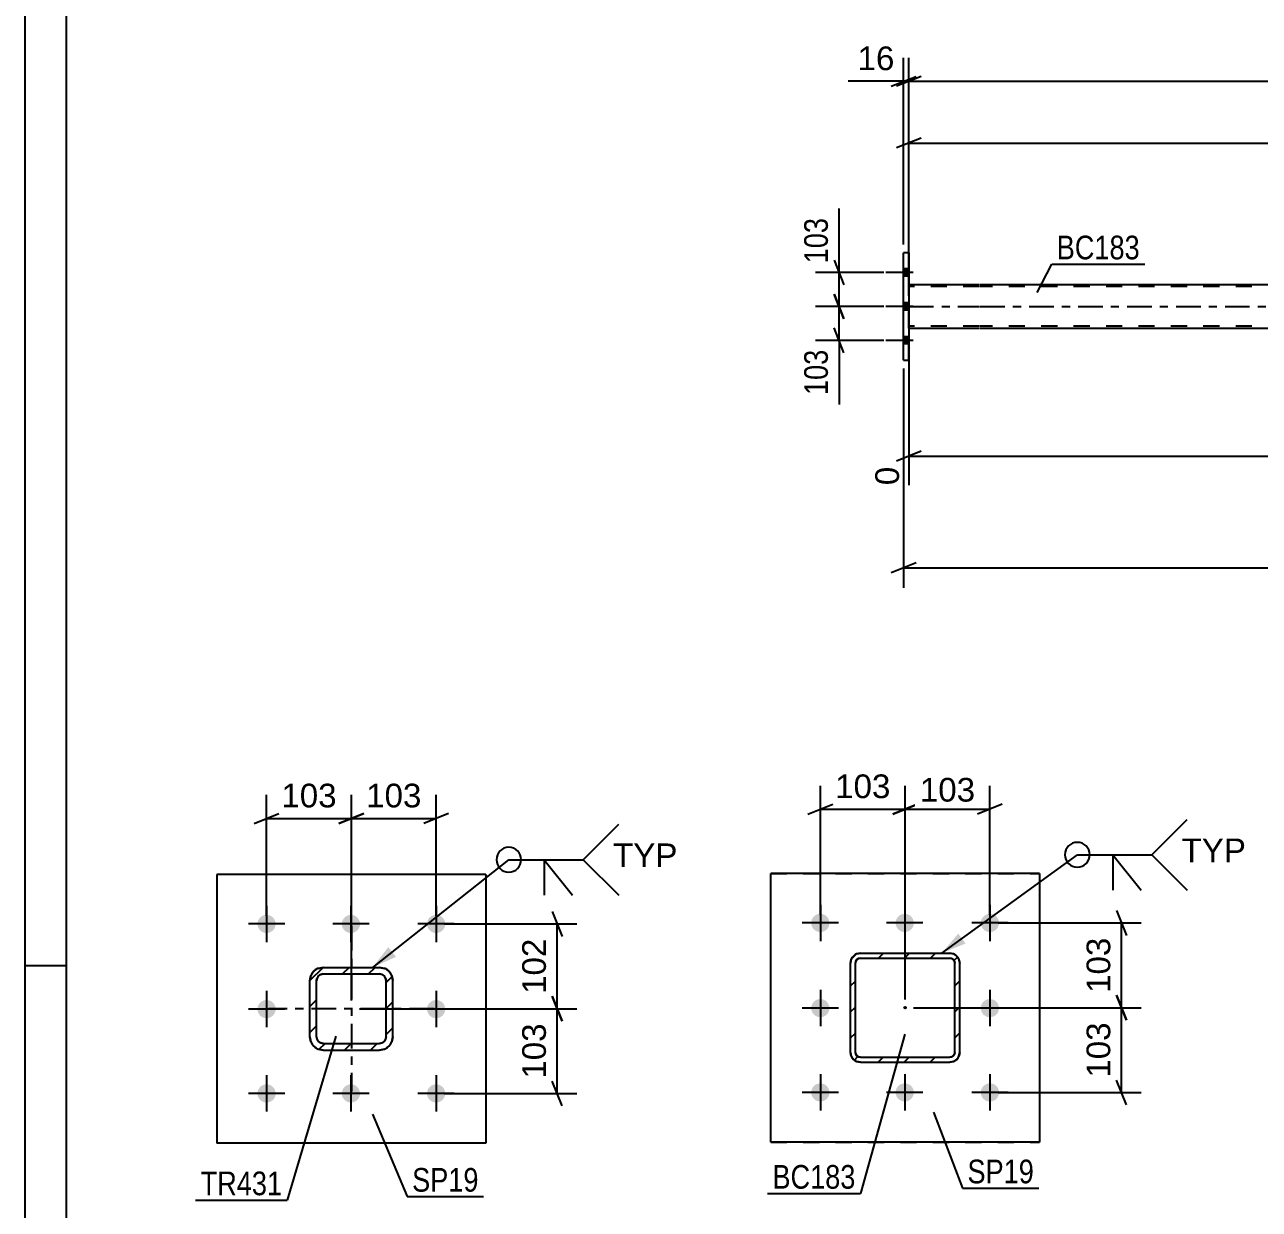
# Model space of a CAD drawing. Header units: millimetres. Extents: x 0 to 841, y 0 to 594.
# Drawn here: x 0 to 149.3, y 119.5 to 262.8 of the extents above; entities that cross this region are included whole.
import ezdxf

# ---------------------------------------------------------------- set-up
doc = ezdxf.new("R2010")
doc.units = ezdxf.units.MM
doc.linetypes.add('DXK_LINE_DOT2', pattern=[3.9198, 1.9599, -1.9599])
doc.linetypes.add('DXK_LINE_DOT3', pattern=[5.9187, 2.979, -0.9799, 0.9799, -0.9799])
doc.styles.add('Arial', font='ARIAL.TTF', dxfattribs={"height": 0.2})
doc.styles.add('Arial Narrow', font='ARIALN.TTF', dxfattribs={"height": 0.2})

# ---------------------------------------------------------------- blocks, each defined once
blk = doc.blocks.new('Unknown-317311778-1113')
at = {"color": 5, "linetype": 'Continuous'}
for p, q in [((0, 594), (0, 0)), ((5, 589), (5, 5)), ((5, 149), (0, 149))]:
    blk.add_line(p, q, dxfattribs=at)
blk = doc.blocks.new('Bolt-317311778-4265 - 4224')
at = {"linetype": 'Continuous'}
for points in [[(106.26, 233.29), (106.26, 232.41), (106.9, 232.41), (106.9, 233.29)], [(106.26, 233.29), (106.26, 232.41), (106.9, 232.41), (106.9, 233.29)], [(106.26, 233.29), (106.26, 232.41), (106.9, 232.41), (106.9, 233.29)], [(106.26, 229.17), (106.26, 228.29), (106.9, 228.29), (106.9, 229.17)], [(106.26, 229.17), (106.26, 228.29), (106.9, 228.29), (106.9, 229.17)], [(106.26, 225.09), (106.26, 224.21), (106.9, 224.21), (106.9, 225.09)], [(106.26, 225.09), (106.26, 224.21), (106.9, 224.21), (106.9, 225.09)], [(106.26, 225.09), (106.26, 224.21), (106.9, 224.21), (106.9, 225.09)]]:
    blk.add_hatch(color=1, dxfattribs=at).paths.add_polyline_path(points)
at = {"color": 1, "linetype": 'Continuous'}
for p, q in [((107.42, 232.85), (104.1, 232.85)), ((107.42, 232.85), (104.1, 232.85)), ((107.42, 232.85), (104.1, 232.85)), ((106.9, 233.29), (106.26, 233.29)), ((106.9, 233.29), (106.26, 233.29)), ((106.9, 233.29), (106.26, 233.29)), ((106.9, 232.41), (106.26, 232.41)), ((106.9, 232.41), (106.26, 232.41)), ((106.9, 232.41), (106.26, 232.41)), ((107.42, 228.73), (104.1, 228.73)), ((107.42, 228.73), (104.1, 228.73)), ((106.9, 229.17), (106.26, 229.17)), ((106.9, 229.17), (106.26, 229.17)), ((106.9, 228.29), (106.26, 228.29)), ((106.9, 228.29), (106.26, 228.29)), ((107.42, 224.65), (104.1, 224.65)), ((107.42, 224.65), (104.1, 224.65)), ((107.42, 224.65), (104.1, 224.65)), ((106.9, 225.09), (106.26, 225.09)), ((106.9, 225.09), (106.26, 225.09)), ((106.9, 225.09), (106.26, 225.09)), ((106.9, 224.21), (106.26, 224.21)), ((106.9, 224.21), (106.26, 224.21)), ((106.9, 224.21), (106.26, 224.21))]:
    blk.add_line(p, q, dxfattribs=at)
blk = doc.blocks.new('Part-317311778-4478 - 4224')
at = {"color": 2, "linetype": 'Continuous'}
for p, q in [((106.9, 231.39), (115.42, 231.39)), ((115.52, 231.39), (689.3, 231.39)), ((106.9, 226.11), (115.42, 226.11)), ((115.52, 226.11), (251.51, 226.11))]:
    blk.add_line(p, q, dxfattribs=at)
at = {"color": 7, "linetype": 'DXK_LINE_DOT2'}
for p, q in [((106.9, 231.39), (106.9, 226.11)), ((106.9, 226.11), (106.9, 231.39)), ((106.9, 231.39), (106.9, 231.39)), ((115.42, 231.15), (106.9, 231.15)), ((689.3, 231.15), (115.52, 231.15)), ((115.42, 226.35), (106.9, 226.35)), ((106.9, 226.11), (106.9, 226.11)), ((106.9, 226.11), (106.9, 226.11)), ((689.3, 226.35), (115.52, 226.35))]:
    blk.add_line(p, q, dxfattribs=at)
at = {"color": 7, "linetype": 'DXK_LINE_DOT3'}
for p, q in [((106.9, 228.75), (115.42, 228.75)), ((115.52, 228.75), (689.3, 228.75))]:
    blk.add_line(p, q, dxfattribs=at)
blk = doc.blocks.new('Part-317311778-4275 - 4224')
at = {"color": 2, "linetype": 'Continuous'}
for p, q in [((106.26, 235.25), (106.26, 235.25)), ((106.26, 222.25), (106.26, 235.25)), ((106.9, 235.25), (106.26, 235.25)), ((106.9, 235.25), (106.9, 235.25)), ((106.9, 235.25), (106.9, 222.25)), ((106.26, 222.25), (106.26, 222.25)), ((106.26, 222.25), (106.9, 222.25)), ((106.9, 222.25), (106.9, 222.25))]:
    blk.add_line(p, q, dxfattribs=at)
at = {"color": 7, "linetype": 'DXK_LINE_DOT2'}
for p, q in [((106.26, 222.25), (106.26, 235.25)), ((106.9, 222.25), (106.9, 235.25))]:
    blk.add_line(p, q, dxfattribs=at)
blk = doc.blocks.new('Part-317311778-4772 - 4762')
at = {"linetype": 'Continuous'}
h = blk.add_hatch(dxfattribs=at)
h.set_pattern_fill('', scale=0.7, style=0, pattern_type=0)
h.set_pattern_definition([(45, (36.0931, 148.8093), (-1.57154, 1.57154), [])])
h.paths.add_polyline_path([(42.89, 148.81), (36.09, 148.81), (35.48, 148.69), (34.96, 148.34), (34.61, 147.82), (34.49, 147.21), (34.49, 140.41), (34.61, 139.8), (34.96, 139.28), (35.48, 138.93), (36.09, 138.81), (42.89, 138.81), (43.51, 138.93), (44.02, 139.28), (44.37, 139.8), (44.49, 140.41), (44.49, 147.21), (44.37, 147.82), (44.02, 148.34), (43.51, 148.69)])
h.paths.add_polyline_path([(43.63, 147.52), (43.69, 147.21), (43.69, 140.41), (43.63, 140.1), (43.46, 139.84), (43.2, 139.67), (42.89, 139.61), (36.09, 139.61), (35.79, 139.67), (35.53, 139.84), (35.35, 140.1), (35.29, 140.41), (35.29, 147.21), (35.35, 147.52), (35.53, 147.78), (35.79, 147.95), (36.09, 148.01), (42.89, 148.01), (43.2, 147.95), (43.46, 147.78)])
at = {"color": 7, "linetype": 'DXK_LINE_DOT3'}
for p, q in [((39.49, 153.81), (39.49, 133.81)), ((49.49, 143.81), (29.49, 143.81))]:
    blk.add_line(p, q, dxfattribs=at)
at = {"color": 7, "linetype": 'DXK_LINE_DOT2'}
for p, q in [((34.49, 147.21), (34.61, 147.82)), ((35.48, 148.69), (36.09, 148.81)), ((36.09, 148.01), (35.79, 147.95)), ((36.09, 148.81), (42.89, 148.81)), ((36.09, 148.01), (42.89, 148.01)), ((42.89, 148.81), (43.51, 148.69)), ((43.2, 147.95), (42.89, 148.01)), ((44.37, 147.82), (44.49, 147.21)), ((34.49, 140.41), (34.49, 147.21)), ((35.35, 147.52), (35.29, 147.21)), ((35.29, 140.41), (35.29, 147.21)), ((43.69, 147.21), (43.63, 147.52)), ((43.69, 140.41), (43.69, 147.21)), ((44.49, 140.41), (44.49, 147.21)), ((34.61, 139.8), (34.49, 140.41)), ((35.29, 140.41), (35.35, 140.1)), ((43.63, 140.1), (43.69, 140.41)), ((44.49, 140.41), (44.37, 139.8)), ((36.09, 138.81), (35.48, 138.93)), ((35.79, 139.67), (36.09, 139.61)), ((36.09, 139.61), (42.89, 139.61)), ((42.89, 139.61), (43.2, 139.67)), ((43.51, 138.93), (42.89, 138.81)), ((36.09, 138.81), (42.89, 138.81))]:
    blk.add_line(p, q, dxfattribs=at)
at = {"color": 2, "linetype": 'Continuous'}
for p, q in [((34.61, 147.82), (34.49, 147.21)), ((36.09, 148.81), (35.48, 148.69)), ((35.79, 147.95), (36.09, 148.01)), ((36.09, 148.81), (42.89, 148.81)), ((36.09, 148.01), (42.89, 148.01)), ((43.51, 148.69), (42.89, 148.81)), ((42.89, 148.01), (43.2, 147.95)), ((44.49, 147.21), (44.37, 147.82)), ((34.49, 140.41), (34.49, 147.21)), ((35.29, 147.21), (35.35, 147.52)), ((35.29, 140.41), (35.29, 147.21)), ((43.63, 147.52), (43.69, 147.21)), ((43.69, 140.41), (43.69, 147.21)), ((44.49, 140.41), (44.49, 147.21)), ((34.49, 140.41), (34.61, 139.8)), ((35.35, 140.1), (35.29, 140.41)), ((43.69, 140.41), (43.63, 140.1)), ((44.37, 139.8), (44.49, 140.41)), ((35.48, 138.93), (36.09, 138.81)), ((36.09, 139.61), (35.79, 139.67)), ((36.09, 139.61), (42.89, 139.61)), ((43.2, 139.67), (42.89, 139.61)), ((42.89, 138.81), (43.51, 138.93)), ((36.09, 138.81), (42.89, 138.81))]:
    blk.add_line(p, q, dxfattribs=at)
at = {"color": 7, "linetype": 'DXK_LINE_DOT2'}
for centre, radius, start, end in [((36.09, 147.21), 1.6, 112.5, 157.5), ((36.09, 147.21), 0.8, 112.5, 157.5), ((42.89, 147.21), 0.8, 22.5, 67.5), ((42.89, 147.21), 1.6, 22.5, 67.5), ((36.09, 140.41), 1.6, 202.5, 247.5), ((36.09, 140.41), 0.8, 202.5, 247.5), ((42.89, 140.41), 0.8, 292.5, 337.5), ((42.89, 140.41), 1.6, 292.5, 337.5)]:
    blk.add_arc(centre, radius, start, end, dxfattribs=at)
at = {"color": 2, "linetype": 'Continuous'}
for centre, radius, start, end in [((36.09, 147.21), 1.6, 112.5, 157.5), ((36.09, 147.21), 0.8, 112.5, 157.5), ((42.89, 147.21), 0.8, 22.5, 67.5), ((42.89, 147.21), 1.6, 22.5, 67.5), ((36.09, 140.41), 1.6, 202.5, 247.5), ((36.09, 140.41), 0.8, 202.5, 247.5), ((42.89, 140.41), 0.8, 292.5, 337.5), ((42.89, 140.41), 1.6, 292.5, 337.5)]:
    blk.add_arc(centre, radius, start, end, dxfattribs=at)
blk = doc.blocks.new('Bolt-317311778-4776 - 4762')
at = {"linetype": 'Continuous'}
for points in [[(30.34, 154.06, -1), (28.14, 154.06, -1)], [(40.54, 154.06, -1), (38.34, 154.06, -1)], [(50.84, 154.06, -1), (48.64, 154.06, -1)], [(30.34, 143.76, -1), (28.14, 143.76, -1)], [(50.84, 143.76, -1), (48.64, 143.76, -1)], [(30.34, 133.56, -1), (28.14, 133.56, -1)], [(40.54, 133.56, -1), (38.34, 133.56, -1)], [(50.84, 133.56, -1), (48.64, 133.56, -1)]]:
    blk.add_hatch(color=1, dxfattribs=at).paths.add_polyline_path(points)
at = {"color": 1, "linetype": 'Continuous'}
for p, q in [((29.24, 156.26), (29.24, 151.86)), ((39.44, 156.26), (39.44, 151.86)), ((49.74, 156.26), (49.74, 151.86)), ((31.44, 154.06), (27.04, 154.06)), ((41.64, 154.06), (37.24, 154.06)), ((51.94, 154.06), (47.54, 154.06)), ((29.24, 145.96), (29.24, 141.56)), ((49.74, 145.96), (49.74, 141.56)), ((31.44, 143.76), (27.04, 143.76)), ((51.94, 143.76), (47.54, 143.76)), ((29.24, 135.76), (29.24, 131.36)), ((39.44, 135.76), (39.44, 131.36)), ((49.74, 135.76), (49.74, 131.36)), ((31.44, 133.56), (27.04, 133.56)), ((41.64, 133.56), (37.24, 133.56)), ((51.94, 133.56), (47.54, 133.56))]:
    blk.add_line(p, q, dxfattribs=at)
blk = doc.blocks.new('Part-317311778-4858 - 4762')
at = {"color": 2, "linetype": 'Continuous'}
for p, q in [((55.74, 160.06), (23.24, 160.06)), ((23.24, 160.06), (23.24, 127.56)), ((55.74, 160.06), (55.74, 127.56)), ((55.74, 127.56), (23.24, 127.56))]:
    blk.add_line(p, q, dxfattribs=at)
blk = doc.blocks.new('Part-317311778-5072 - 5024')
at = {"color": 2, "linetype": 'Continuous'}
for p, q in [((122.69, 160.18), (90.19, 160.18)), ((90.19, 127.68), (90.19, 160.18)), ((122.69, 160.18), (122.69, 127.68)), ((122.69, 127.68), (90.19, 127.68))]:
    blk.add_line(p, q, dxfattribs=at)
at = {"color": 7, "linetype": 'DXK_LINE_DOT2'}
for p, q in [((90.19, 160.18), (122.69, 160.18)), ((90.19, 127.68), (122.69, 127.68))]:
    blk.add_line(p, q, dxfattribs=at)
blk = doc.blocks.new('Bolt-317311778-5128 - 5024')
at = {"linetype": 'Continuous'}
for points in [[(97.29, 154.18, -1), (95.09, 154.18, -1)], [(107.49, 154.18, -1), (105.29, 154.18, -1)], [(117.79, 154.18, -1), (115.59, 154.18, -1)], [(97.29, 143.88, -1), (95.09, 143.88, -1)], [(117.79, 143.88, -1), (115.59, 143.88, -1)], [(97.29, 133.68, -1), (95.09, 133.68, -1)], [(107.49, 133.68, -1), (105.29, 133.68, -1)], [(117.79, 133.68, -1), (115.59, 133.68, -1)]]:
    blk.add_hatch(color=1, dxfattribs=at).paths.add_polyline_path(points)
at = {"color": 1, "linetype": 'Continuous'}
for p, q in [((96.19, 156.38), (96.19, 151.98)), ((106.39, 156.38), (106.39, 151.98)), ((116.69, 156.38), (116.69, 151.98)), ((98.39, 154.18), (93.99, 154.18)), ((108.59, 154.18), (104.19, 154.18)), ((118.89, 154.18), (114.49, 154.18)), ((96.19, 146.08), (96.19, 141.68)), ((116.69, 146.08), (116.69, 141.68)), ((98.39, 143.88), (93.99, 143.88)), ((118.89, 143.88), (114.49, 143.88)), ((96.19, 135.88), (96.19, 131.48)), ((106.39, 135.88), (106.39, 131.48)), ((116.69, 135.88), (116.69, 131.48)), ((98.39, 133.68), (93.99, 133.68)), ((108.59, 133.68), (104.19, 133.68)), ((118.89, 133.68), (114.49, 133.68))]:
    blk.add_line(p, q, dxfattribs=at)
blk = doc.blocks.new('Part-317311778-5199 - 5024')
at = {"linetype": 'Continuous'}
h = blk.add_hatch(dxfattribs=at)
h.set_pattern_fill('', scale=0.7, style=0, pattern_type=0)
h.set_pattern_definition([(45, (100.5808, 150.4404), (-1.57154, 1.57154), [])])
h.paths.add_polyline_path([(101.04, 150.53), (100.58, 150.44), (100.19, 150.18), (99.93, 149.79), (99.84, 149.33), (99.84, 138.53), (99.93, 138.07), (100.19, 137.68), (100.58, 137.42), (101.04, 137.33), (111.84, 137.33), (112.3, 137.42), (112.69, 137.68), (112.95, 138.07), (113.04, 138.53), (113.04, 149.33), (112.95, 149.79), (112.69, 150.18), (112.3, 150.44), (111.84, 150.53)])
h.paths.add_polyline_path([(111.84, 149.93), (112.07, 149.89), (112.26, 149.76), (112.39, 149.56), (112.44, 149.33), (112.44, 138.53), (112.39, 138.3), (112.26, 138.11), (112.07, 137.98), (111.84, 137.93), (101.04, 137.93), (100.81, 137.98), (100.62, 138.11), (100.49, 138.3), (100.44, 138.53), (100.44, 149.33), (100.49, 149.56), (100.62, 149.76), (100.81, 149.89), (101.04, 149.93)])
blk.add_hatch(color=246, dxfattribs=at).paths.add_polyline_path([(106.44, 143.83, -1), (106.44, 144.03, -1)])
at = {"color": 7, "linetype": 'DXK_LINE_DOT2'}
for p, q in [((99.84, 149.33), (99.93, 149.79)), ((99.84, 138.53), (99.84, 149.33)), ((100.49, 149.56), (100.44, 149.33)), ((100.44, 138.53), (100.44, 149.33)), ((100.62, 149.76), (100.49, 149.56)), ((100.58, 150.44), (101.04, 150.53)), ((100.81, 149.89), (100.62, 149.76)), ((101.04, 149.93), (100.81, 149.89)), ((101.04, 150.53), (111.84, 150.53)), ((101.04, 149.93), (111.84, 149.93)), ((111.84, 150.53), (112.3, 150.44)), ((112.07, 149.89), (111.84, 149.93)), ((112.26, 149.76), (112.07, 149.89)), ((112.39, 149.56), (112.26, 149.76)), ((112.44, 149.33), (112.39, 149.56)), ((112.44, 138.53), (112.44, 149.33)), ((112.95, 149.79), (113.04, 149.33)), ((113.04, 138.53), (113.04, 149.33)), ((99.93, 138.07), (99.84, 138.53)), ((100.44, 138.53), (100.49, 138.3)), ((100.49, 138.3), (100.62, 138.11)), ((101.04, 137.33), (100.58, 137.42)), ((100.62, 138.11), (100.81, 137.98)), ((100.81, 137.98), (101.04, 137.93)), ((101.04, 137.93), (111.84, 137.93)), ((101.04, 137.33), (111.84, 137.33)), ((111.84, 137.93), (112.07, 137.98)), ((112.3, 137.42), (111.84, 137.33)), ((112.07, 137.98), (112.26, 138.11)), ((112.26, 138.11), (112.39, 138.3)), ((112.39, 138.3), (112.44, 138.53)), ((113.04, 138.53), (112.95, 138.07))]:
    blk.add_line(p, q, dxfattribs=at)
at = {"color": 2, "linetype": 'Continuous'}
for p, q in [((99.93, 149.79), (99.84, 149.33)), ((99.84, 149.33), (99.84, 149.33)), ((99.84, 138.53), (99.84, 149.33)), ((100.44, 149.33), (100.49, 149.56)), ((100.44, 149.33), (100.44, 149.33)), ((100.44, 138.53), (100.44, 149.33)), ((100.49, 149.56), (100.62, 149.76)), ((101.04, 150.53), (100.58, 150.44)), ((100.62, 149.76), (100.81, 149.89)), ((100.81, 149.89), (101.04, 149.93)), ((101.04, 150.53), (101.04, 150.53)), ((101.04, 150.53), (111.84, 150.53)), ((101.04, 149.93), (101.04, 149.93)), ((101.04, 149.93), (111.84, 149.93)), ((111.84, 150.53), (111.84, 150.53)), ((112.3, 150.44), (111.84, 150.53)), ((111.84, 149.93), (111.84, 149.93)), ((111.84, 149.93), (112.07, 149.89)), ((112.07, 149.89), (112.26, 149.76)), ((112.26, 149.76), (112.39, 149.56)), ((112.39, 149.56), (112.44, 149.33)), ((112.44, 149.33), (112.44, 149.33)), ((112.44, 138.53), (112.44, 149.33)), ((113.04, 149.33), (112.95, 149.79)), ((113.04, 149.33), (113.04, 149.33)), ((113.04, 138.53), (113.04, 149.33)), ((99.84, 138.53), (99.84, 138.53)), ((99.84, 138.53), (99.93, 138.07)), ((100.44, 138.53), (100.44, 138.53)), ((100.49, 138.3), (100.44, 138.53)), ((100.62, 138.11), (100.49, 138.3)), ((100.58, 137.42), (101.04, 137.33)), ((100.81, 137.98), (100.62, 138.11)), ((101.04, 137.93), (100.81, 137.98)), ((101.04, 137.93), (101.04, 137.93)), ((101.04, 137.93), (111.84, 137.93)), ((101.04, 137.33), (101.04, 137.33)), ((101.04, 137.33), (111.84, 137.33)), ((112.07, 137.98), (111.84, 137.93)), ((111.84, 137.93), (111.84, 137.93)), ((111.84, 137.33), (112.3, 137.42)), ((111.84, 137.33), (111.84, 137.33)), ((112.26, 138.11), (112.07, 137.98)), ((112.39, 138.3), (112.26, 138.11)), ((112.44, 138.53), (112.39, 138.3)), ((112.44, 138.53), (112.44, 138.53)), ((112.95, 138.07), (113.04, 138.53)), ((113.04, 138.53), (113.04, 138.53))]:
    blk.add_line(p, q, dxfattribs=at)
at = {"color": 7, "linetype": 'DXK_LINE_DOT3'}
blk.add_line((106.44, 143.93), (106.44, 143.93), dxfattribs=at)
at = {"color": 246, "linetype": 'DXK_LINE_DOT2'}
blk.add_line((106.44, 143.93), (106.44, 143.93), dxfattribs=at)
at = {"color": 246, "linetype": 'Continuous'}
blk.add_circle((106.44, 143.93), 0.1, dxfattribs=at)
at = {"color": 7, "linetype": 'DXK_LINE_DOT2'}
for centre, start, end in [((101.04, 149.33), 112.5, 157.5), ((111.84, 149.33), 22.5, 67.5), ((101.04, 138.53), 202.5, 247.5), ((111.84, 138.53), 292.5, 337.5)]:
    blk.add_arc(centre, 1.2, start, end, dxfattribs=at)
at = {"color": 2, "linetype": 'Continuous'}
for centre, start, end in [((101.04, 149.33), 112.5, 157.5), ((111.84, 149.33), 22.5, 67.5), ((101.04, 138.53), 202.5, 247.5), ((111.84, 138.53), 292.5, 337.5)]:
    blk.add_arc(centre, 1.2, start, end, dxfattribs=at)
blk = doc.blocks.new('StraightDimension-317311778-4521 - 4224')
at = {"color": 7, "linetype": 'Continuous'}
for p, q in [((97.85, 230.25), (99.05, 227.25)), ((103.86, 228.75), (95.6, 228.75)), ((98.45, 224.65), (98.45, 228.75)), ((99.05, 223.15), (97.85, 226.15)), ((103.86, 224.65), (95.6, 224.65)), ((98.45, 224.65), (98.45, 216.91)), ((98.45, 224.65), (98.45, 216.91))]:
    blk.add_line(p, q, dxfattribs=at)
at = {"color": 0}
blk.add_wipeout([(97.7, 224.12), (93.5, 224.12), (93.5, 217.44), (97.7, 217.44)], dxfattribs=at)
at = {"color": 3, "style": 'Arial Narrow'}
blk.add_text('103', height=2.863, rotation=90.0002, dxfattribs=at).set_placement((97.1, 218.04))
blk = doc.blocks.new('StraightDimension-317311778-4531 - 4224')
at = {"color": 7, "linetype": 'Continuous'}
for p, q in [((98.45, 232.85), (98.45, 240.58)), ((98.45, 232.85), (98.45, 240.58)), ((97.85, 234.35), (99.05, 231.35)), ((103.86, 232.85), (95.6, 232.85)), ((98.45, 228.75), (98.45, 232.85)), ((99.05, 227.25), (97.85, 230.25)), ((103.86, 228.75), (95.6, 228.75))]:
    blk.add_line(p, q, dxfattribs=at)
at = {"color": 0}
blk.add_wipeout([(97.7, 240.06), (93.5, 240.06), (93.5, 233.37), (97.7, 233.37)], dxfattribs=at)
at = {"color": 3, "style": 'Arial Narrow'}
blk.add_text('103', height=2.863, rotation=90.0002, dxfattribs=at).set_placement((97.1, 233.97))
blk = doc.blocks.new('StraightDimension-317311778-4542 - 4224')
at = {"color": 7, "linetype": 'Continuous'}
for p, q in [((106.26, 236.25), (106.26, 258.83)), ((106.9, 236.25), (106.9, 258.83)), ((106.26, 255.98), (99.56, 255.98)), ((106.26, 255.98), (99.56, 255.98)), ((104.76, 255.38), (107.76, 256.58)), ((108.4, 256.58), (105.4, 255.38)), ((106.26, 255.98), (106.9, 255.98))]:
    blk.add_line(p, q, dxfattribs=at)
at = {"color": 0}
blk.add_wipeout([(105.73, 256.73), (105.73, 260.93), (100.09, 260.93), (100.09, 256.73)], dxfattribs=at)
at = {"color": 3, "style": 'Arial'}
blk.add_text('16', height=2.865, dxfattribs=at).set_placement((100.69, 257.33))
blk = doc.blocks.new('StraightDimension-317311778-4552 - 4224')
at = {"color": 7, "linetype": 'Continuous'}
for p, q in [((106.9, 236.25), (106.9, 258.83)), ((108.4, 256.58), (105.4, 255.38)), ((106.9, 255.98), (697.92, 255.98))]:
    blk.add_line(p, q, dxfattribs=at)
blk = doc.blocks.new('StraightDimension-317311778-4590 - 4224')
at = {"color": 7, "linetype": 'Continuous'}
for p, q in [((106.9, 231.53), (106.9, 251.37)), ((252.31, 232.79), (252.31, 251.37)), ((108.4, 249.12), (105.4, 247.92)), ((106.9, 248.52), (252.31, 248.52)), ((250.81, 247.92), (253.81, 249.12))]:
    blk.add_line(p, q, dxfattribs=at)
at = {"color": 0}
blk.add_wipeout([(184.65, 249.27), (184.65, 253.47), (174.56, 253.47), (174.56, 249.27)], dxfattribs=at)
at = {"color": 3, "style": 'Arial'}
blk.add_text('4105', height=2.865, dxfattribs=at).set_placement((175.16, 249.87))
blk = doc.blocks.new('StraightDimension-317311778-4634 - 4224')
at = {"color": 7, "linetype": 'Continuous'}
for p, q in [((106.9, 225.59), (106.9, 207.13)), ((108.4, 211.25), (105.4, 210.05)), ((106.9, 210.65), (252.31, 210.65))]:
    blk.add_line(p, q, dxfattribs=at)
at = {"color": 0, "linetype": 'Continuous'}
blk.add_wipeout([(106.3, 209.95), (102.1, 209.95), (102.1, 206.53), (106.3, 206.53)], dxfattribs=at)
at = {"color": 3, "linetype": 'Continuous', "style": 'Arial'}
blk.add_text('0', height=2.87, rotation=90.0002, dxfattribs=at).set_placement((105.7, 207.13))
blk = doc.blocks.new('StraightDimension-317311778-4681 - 4224')
at = {"color": 7, "linetype": 'Continuous'}
for p, q in [((106.26, 221.25), (106.26, 194.72)), ((107.76, 197.72), (104.76, 196.52)), ((106.26, 197.12), (698.56, 197.12))]:
    blk.add_line(p, q, dxfattribs=at)
blk = doc.blocks.new('StraightDimension-317311778-4975 - 4762')
at = {"color": 7, "linetype": 'Continuous'}
for p, q in [((39.49, 144.81), (39.49, 169.66)), ((49.74, 155.06), (49.74, 169.66)), ((37.99, 166.21), (40.99, 167.41)), ((51.24, 167.41), (48.24, 166.21)), ((39.49, 166.81), (49.74, 166.81))]:
    blk.add_line(p, q, dxfattribs=at)
at = {"color": 0}
blk.add_wipeout([(48.55, 167.56), (48.55, 171.76), (40.68, 171.76), (40.68, 167.56)], dxfattribs=at)
at = {"color": 3, "style": 'Arial'}
blk.add_text('103', height=2.865, dxfattribs=at).set_placement((41.28, 168.16))
blk = doc.blocks.new('StraightDimension-317311778-4940 - 4762')
at = {"color": 7, "linetype": 'Continuous'}
for p, q in [((63.76, 155.56), (64.96, 152.56)), ((50.74, 154.06), (66.76, 154.06)), ((64.36, 143.81), (64.36, 154.06)), ((64.96, 142.31), (63.76, 145.31)), ((40.49, 143.81), (66.76, 143.81))]:
    blk.add_line(p, q, dxfattribs=at)
at = {"color": 0}
blk.add_wipeout([(63.61, 152.87), (59.41, 152.87), (59.41, 145), (63.61, 145)], dxfattribs=at)
at = {"color": 3, "style": 'Arial'}
blk.add_text('102', height=2.865, rotation=90.0002, dxfattribs=at).set_placement((63.01, 145.6))
blk = doc.blocks.new('StraightDimension-317311778-4957 - 4762')
at = {"color": 7, "linetype": 'Continuous'}
for p, q in [((63.76, 145.31), (64.96, 142.31)), ((40.49, 143.81), (66.76, 143.81)), ((64.36, 133.56), (64.36, 143.81)), ((64.96, 132.06), (63.76, 135.06)), ((50.74, 133.56), (66.76, 133.56))]:
    blk.add_line(p, q, dxfattribs=at)
at = {"color": 0}
blk.add_wipeout([(63.61, 142.62), (59.41, 142.62), (59.41, 134.75), (63.61, 134.75)], dxfattribs=at)
at = {"color": 3, "style": 'Arial'}
blk.add_text('103', height=2.865, rotation=90.0002, dxfattribs=at).set_placement((63.01, 135.35))
blk = doc.blocks.new('StraightDimension-317311778-4992 - 4762')
at = {"color": 7, "linetype": 'Continuous'}
for p, q in [((29.24, 155.06), (29.24, 169.66)), ((39.49, 144.81), (39.49, 169.66)), ((27.74, 166.21), (30.74, 167.41)), ((40.99, 167.41), (37.99, 166.21)), ((29.24, 166.81), (39.49, 166.81))]:
    blk.add_line(p, q, dxfattribs=at)
at = {"color": 0}
blk.add_wipeout([(38.3, 167.56), (38.3, 171.76), (30.43, 171.76), (30.43, 167.56)], dxfattribs=at)
at = {"color": 3, "style": 'Arial'}
blk.add_text('103', height=2.865, dxfattribs=at).set_placement((31.03, 168.16))
blk = doc.blocks.new('StraightDimension-317311778-5202 - 5024')
at = {"color": 7, "linetype": 'Continuous'}
for p, q in [((131.99, 145.43), (133.19, 142.43)), ((107.44, 143.93), (134.99, 143.93)), ((132.59, 133.68), (132.59, 143.93)), ((133.19, 132.18), (131.99, 135.18)), ((117.69, 133.68), (134.99, 133.68))]:
    blk.add_line(p, q, dxfattribs=at)
at = {"color": 0}
blk.add_wipeout([(131.84, 142.74), (127.64, 142.74), (127.64, 134.87), (131.84, 134.87)], dxfattribs=at)
at = {"color": 3, "style": 'Arial'}
blk.add_text('103', height=2.865, rotation=90.0002, dxfattribs=at).set_placement((131.24, 135.47))
blk = doc.blocks.new('StraightDimension-317311778-5210 - 5024')
at = {"color": 7, "linetype": 'Continuous'}
for p, q in [((131.99, 155.68), (133.19, 152.68)), ((117.69, 154.18), (134.99, 154.18)), ((132.59, 143.93), (132.59, 154.18)), ((133.19, 142.43), (131.99, 145.43)), ((107.44, 143.93), (134.99, 143.93))]:
    blk.add_line(p, q, dxfattribs=at)
at = {"color": 0}
blk.add_wipeout([(131.84, 152.99), (127.64, 152.99), (127.64, 145.12), (131.84, 145.12)], dxfattribs=at)
at = {"color": 3, "style": 'Arial'}
blk.add_text('103', height=2.865, rotation=90.0002, dxfattribs=at).set_placement((131.24, 145.72))
blk = doc.blocks.new('StraightDimension-317311778-5219 - 5024')
at = {"color": 7, "linetype": 'Continuous'}
for p, q in [((96.19, 155.18), (96.19, 170.78)), ((106.44, 144.93), (106.44, 170.78)), ((94.69, 167.33), (97.69, 168.53)), ((96.19, 167.93), (106.44, 167.93)), ((107.94, 168.53), (104.94, 167.33))]:
    blk.add_line(p, q, dxfattribs=at)
at = {"color": 0}
blk.add_wipeout([(105.25, 168.68), (105.25, 172.88), (97.38, 172.88), (97.38, 168.68)], dxfattribs=at)
at = {"color": 3, "style": 'Arial'}
blk.add_text('103', height=2.865, dxfattribs=at).set_placement((97.98, 169.28))
blk = doc.blocks.new('StraightDimension-317311778-5227 - 5024')
at = {"color": 7, "linetype": 'Continuous'}
for p, q in [((106.44, 144.93), (106.44, 170.78)), ((116.69, 155.18), (116.69, 170.78)), ((104.94, 167.33), (107.94, 168.53)), ((106.44, 167.93), (116.69, 167.93)), ((118.19, 168.53), (115.19, 167.33))]:
    blk.add_line(p, q, dxfattribs=at)
at = {"color": 0}
blk.add_wipeout([(115.49, 168.26), (115.49, 172.46), (107.62, 172.46), (107.62, 168.26)], dxfattribs=at)
at = {"color": 3, "style": 'Arial'}
blk.add_text('103', height=2.865, dxfattribs=at).set_placement((108.22, 168.86))
blk = doc.blocks.new('Mark-317311778-4474 - 4224')
at = {"color": 0}
blk.add_wipeout([(134.82, 234.45), (134.82, 237.45), (124.77, 237.45), (124.77, 234.45)], dxfattribs=at)
blk.add_wipeout([(134.82, 234.45), (134.82, 237.45), (124.77, 237.45), (124.77, 234.45)], dxfattribs=at)
at = {"color": 30, "linetype": 'Continuous'}
for p, q in [((122.41, 230.45), (124.17, 233.85)), ((124.17, 233.85), (135.42, 233.85))]:
    blk.add_line(p, q, dxfattribs=at)
at = {"color": 3, "style": 'Arial Narrow'}
blk.add_text('BC183', height=2.863, dxfattribs=at).set_placement((124.77, 234.45))
blk = doc.blocks.new('Mark-317311778-4768 - 4762')
at = {"color": 0}
blk.add_wipeout([(31.13, 121.25), (31.13, 124.25), (21.27, 124.25), (21.27, 121.25)], dxfattribs=at)
blk.add_wipeout([(31.13, 121.25), (31.13, 124.25), (21.27, 124.25), (21.27, 121.25)], dxfattribs=at)
at = {"color": 30, "linetype": 'Continuous'}
for p in [(37.62, 140.5), (20.67, 120.65)]:
    blk.add_line(p, (31.73, 120.65), dxfattribs=at)
at = {"color": 3, "style": 'Arial Narrow'}
blk.add_text('TR431', height=2.863, dxfattribs=at).set_placement((21.27, 121.25))
blk = doc.blocks.new('Mark-317311778-4854 - 4762')
at = {"color": 0}
blk.add_wipeout([(54.88, 121.68), (54.88, 124.68), (46.84, 124.68), (46.84, 121.68)], dxfattribs=at)
blk.add_wipeout([(54.88, 121.68), (54.88, 124.68), (46.84, 124.68), (46.84, 121.68)], dxfattribs=at)
at = {"color": 30, "linetype": 'Continuous'}
for p, q in [((42.04, 131.05), (46.24, 121.08)), ((46.24, 121.08), (55.48, 121.08))]:
    blk.add_line(p, q, dxfattribs=at)
at = {"color": 3, "style": 'Arial Narrow'}
blk.add_text('SP19', height=2.863, dxfattribs=at).set_placement((46.84, 121.68))
blk = doc.blocks.new('WeldMark-317311778-5009 - 4762')
at = {"linetype": 'Continuous'}
blk.add_hatch(color=30, dxfattribs=at).paths.add_polyline_path([(44.89, 150.08), (42.07, 148.81), (43.96, 151.26)])
at = {"color": 30, "linetype": 'Continuous'}
for p, q in [((42.07, 148.81), (58.53, 161.83)), ((58.53, 161.83), (67.53, 161.83))]:
    blk.add_line(p, q, dxfattribs=at)
at = {"color": 3, "linetype": 'Continuous'}
for q in [(66.24, 157.54), (62.81, 157.54)]:
    blk.add_line((62.81, 161.83), q, dxfattribs=at)
for start, end in [(90, 270), (270, 90)]:
    blk.add_arc((58.53, 161.83), 1.5, start, end, dxfattribs=at)
at = {"color": 0, "linetype": 'Continuous'}
blk.add_wipeout([(78.9, 160.93), (78.9, 163.93), (71.13, 163.93), (71.13, 160.93)], dxfattribs=at)
blk.add_wipeout([(78.9, 160.93), (78.9, 163.93), (71.13, 163.93), (71.13, 160.93)], dxfattribs=at)
at = {"color": 3, "linetype": 'Continuous'}
for q in [(71.81, 166.12), (71.81, 157.54)]:
    blk.add_line((67.53, 161.83), q, dxfattribs=at)
at = {"color": 3, "linetype": 'Continuous', "style": 'Arial'}
blk.add_text('TYP', height=2.865, dxfattribs=at).set_placement((71.13, 160.93))
blk = doc.blocks.new('WeldMark-317311778-5235 - 5024')
at = {"linetype": 'Continuous'}
blk.add_hatch(color=30, dxfattribs=at).paths.add_polyline_path([(113.74, 151.69), (110.87, 150.53), (112.86, 152.9)])
at = {"color": 30, "linetype": 'Continuous'}
for p, q in [((110.87, 150.53), (127.26, 162.43)), ((127.26, 162.43), (136.26, 162.43))]:
    blk.add_line(p, q, dxfattribs=at)
at = {"color": 3, "linetype": 'Continuous'}
for q in [(134.97, 158.14), (131.54, 158.14)]:
    blk.add_line((131.54, 162.43), q, dxfattribs=at)
for start, end in [(90, 270), (270, 90)]:
    blk.add_arc((127.26, 162.43), 1.5, start, end, dxfattribs=at)
at = {"color": 0, "linetype": 'Continuous'}
blk.add_wipeout([(147.63, 161.53), (147.63, 164.53), (139.86, 164.53), (139.86, 161.53)], dxfattribs=at)
blk.add_wipeout([(147.63, 161.53), (147.63, 164.53), (139.86, 164.53), (139.86, 161.53)], dxfattribs=at)
at = {"color": 3, "linetype": 'Continuous'}
for q in [(140.54, 166.71), (140.54, 158.14)]:
    blk.add_line((136.26, 162.43), q, dxfattribs=at)
at = {"color": 3, "linetype": 'Continuous', "style": 'Arial'}
blk.add_text('TYP', height=2.865, dxfattribs=at).set_placement((139.86, 161.53))
blk = doc.blocks.new('Mark-317311778-5195 - 5024')
at = {"color": 0}
blk.add_wipeout([(100.45, 122.04), (100.45, 125.04), (90.4, 125.04), (90.4, 122.04)], dxfattribs=at)
blk.add_wipeout([(100.45, 122.04), (100.45, 125.04), (90.4, 125.04), (90.4, 122.04)], dxfattribs=at)
at = {"color": 30, "linetype": 'Continuous'}
for p in [(106.39, 140.74), (89.8, 121.44)]:
    blk.add_line(p, (101.05, 121.44), dxfattribs=at)
at = {"color": 3, "style": 'Arial Narrow'}
blk.add_text('BC183', height=2.863, dxfattribs=at).set_placement((90.4, 122.04))
blk = doc.blocks.new('Mark-317311778-5068 - 5024')
at = {"color": 0}
blk.add_wipeout([(122.01, 122.69), (122.01, 125.69), (113.98, 125.69), (113.98, 122.69)], dxfattribs=at)
blk.add_wipeout([(122.01, 122.69), (122.01, 125.69), (113.98, 125.69), (113.98, 122.69)], dxfattribs=at)
at = {"color": 30, "linetype": 'Continuous'}
for p, q in [((109.88, 131.3), (113.38, 122.09)), ((113.38, 122.09), (122.61, 122.09))]:
    blk.add_line(p, q, dxfattribs=at)
at = {"color": 3, "style": 'Arial Narrow'}
blk.add_text('SP19', height=2.863, dxfattribs=at).set_placement((113.98, 122.69))

msp = doc.modelspace()

# ---------------------------------------------------------------- block references
for name in ['Unknown-317311778-1113', 'Part-317311778-4275 - 4224', 'Bolt-317311778-4265 - 4224', 'Part-317311778-4478 - 4224', 'Part-317311778-4858 - 4762', 'Part-317311778-5072 - 5024', 'Bolt-317311778-4776 - 4762', 'Bolt-317311778-5128 - 5024', 'Part-317311778-4772 - 4762', 'Part-317311778-5199 - 5024']:
    msp.add_blockref(name, (0, 0))

# ---------------------------------------------------------------- next in the draw order: block references
for name in ['StraightDimension-317311778-4521 - 4224', 'StraightDimension-317311778-4975 - 4762', 'StraightDimension-317311778-5202 - 5024', 'Mark-317311778-4768 - 4762', 'Mark-317311778-5195 - 5024', 'Mark-317311778-4854 - 4762', 'Mark-317311778-5068 - 5024']:
    msp.add_blockref(name, (0, 0))

# ---------------------------------------------------------------- next in the draw order: block references
for name in ['StraightDimension-317311778-4531 - 4224', 'StraightDimension-317311778-4634 - 4224', 'StraightDimension-317311778-4940 - 4762', 'StraightDimension-317311778-5210 - 5024']:
    msp.add_blockref(name, (0, 0))

# ---------------------------------------------------------------- next in the draw order: block references
for name in ['StraightDimension-317311778-4542 - 4224', 'StraightDimension-317311778-4681 - 4224', 'StraightDimension-317311778-5219 - 5024', 'WeldMark-317311778-5009 - 4762', 'StraightDimension-317311778-4957 - 4762']:
    msp.add_blockref(name, (0, 0))

# ---------------------------------------------------------------- next in the draw order: block references
for name in ['StraightDimension-317311778-4552 - 4224', 'StraightDimension-317311778-4992 - 4762', 'StraightDimension-317311778-5227 - 5024']:
    msp.add_blockref(name, (0, 0))

# ---------------------------------------------------------------- next in the draw order: block references
for name in ['StraightDimension-317311778-4590 - 4224', 'WeldMark-317311778-5235 - 5024']:
    msp.add_blockref(name, (0, 0))

# ---------------------------------------------------------------- next in the draw order: block references
msp.add_blockref('Mark-317311778-4474 - 4224', (0, 0))

doc.saveas('drawing.dxf')
